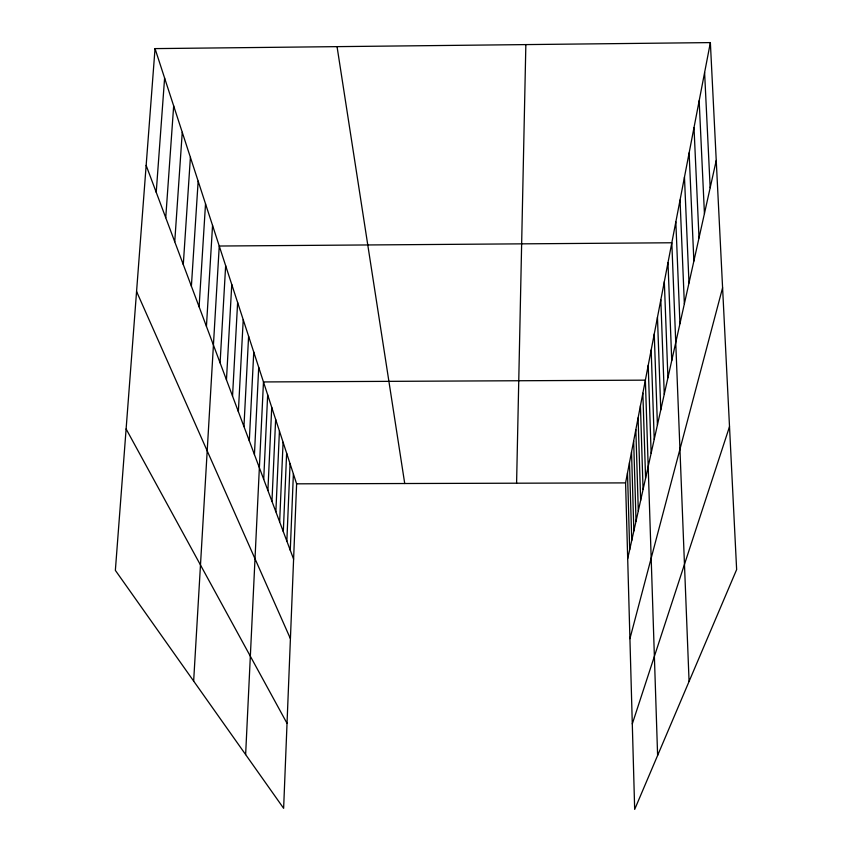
<?xml version="1.0" encoding="UTF-8"?>
<svg xmlns="http://www.w3.org/2000/svg" width="852" height="852" viewBox="0 0 852 852"><rect width="100%" height="100%" fill="white"/><g stroke="black" fill="none" stroke-linecap="round" stroke-linejoin="round"><path stroke-width="1.28" d="M516.589 483.201L525.854 44.592M290.276 550.275L293.386 473.914M155.032 48.607L296.613 483.829L283.631 808.314L115.361 570.371L155.032 48.607L710.366 42.6L736.639 569.583L634.676 809.4L625.581 482.892L710.366 42.6M283.311 531.659L286.634 453.147M286.847 541.116L290.063 463.701M275.867 511.786L279.424 430.995M279.648 521.893L283.088 442.252M267.901 490.528L271.724 407.309M271.958 501.338L275.643 419.354M245.632 754.595L263.47 381.941L645.369 380.152L657.616 755.458M263.715 479.325L267.666 394.849M254.439 454.553L258.71 367.318M249.306 440.846L253.758 352.089M238.368 411.665L243.225 319.724M243.949 426.564L248.603 336.242M232.543 396.105L237.623 302.492M226.462 379.854L231.765 284.493M220.093 362.845L225.652 265.696M193.649 681.078L219.252 246.026L671.823 242.767L689.076 681.451M206.44 326.38L212.553 225.418M199.102 306.795L205.524 203.83M191.391 286.219L198.154 181.156M183.286 264.567L190.401 157.343M174.745 241.755L182.253 132.284M165.735 217.697L173.67 105.882M156.225 192.286L164.606 78.033M627.69 558.656L716.244 160.453M629.926 638.67L722.592 287.752M632.301 723.88L729.514 426.628M296.613 483.829L625.581 482.892M126.107 428.95L287.028 723.348M136.565 291.48L290.415 638.67M146.15 165.394L293.599 559.136M337.051 46.636L404.732 483.521M704.604 72.484L710.163 187.749M699.162 100.749L704.434 213.543M694.007 127.534L699.013 237.942M689.119 152.945L693.869 261.063M684.465 177.088L688.991 283.002M680.045 200.05L684.358 303.844M675.838 221.914L679.949 323.675M667.989 262.672L671.738 360.566M664.326 281.692L667.915 377.755M660.822 299.883L664.262 394.188M657.467 317.306L660.769 409.908M654.251 333.995L657.424 424.956M651.173 350.002L654.219 439.387M648.212 365.38L651.141 453.221M642.855 393.177L645.582 478.217M640.438 405.754L643.068 489.506M638.095 417.895L640.64 500.412M635.837 429.632L638.308 510.944M633.654 440.985L636.039 521.126M631.534 451.975L633.845 530.977M629.49 462.604L631.737 540.498M627.509 472.913L629.681 549.721"/></g></svg>
